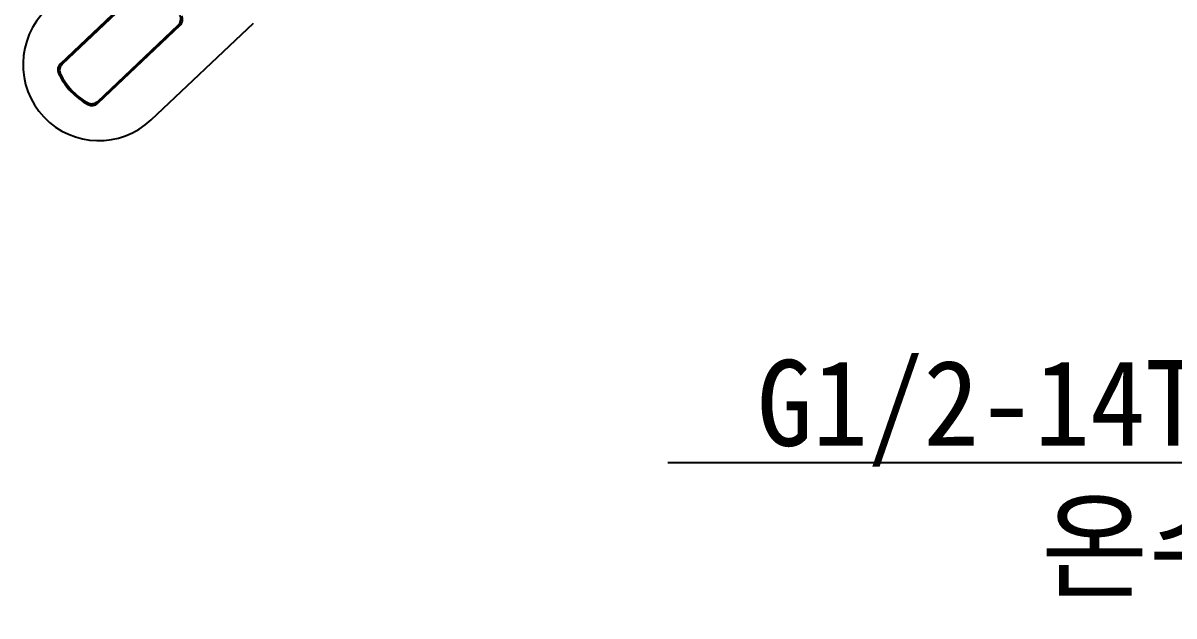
# Model space of a CAD drawing. Extents: x 0 to 1128, y 0 to 827.
# Drawn here: x 609.4 to 743.5, y 312.5 to 381.6 of the extents above; entities that cross this region are included whole.
import ezdxf
from ezdxf import colors
from ezdxf.entities.mleader import LeaderData, LeaderLine
from ezdxf.math import Vec2, Vec3

# ---------------------------------------------------------------- set-up
doc = ezdxf.new("R2010")
doc.units = 0
doc.header["$LTSCALE"] = 10
doc.header["$MEASUREMENT"] = 0
doc.linetypes.add('ACAD_ISO08W100', pattern=[36, 24, -3, 6, -3])
doc.layers.get('0').update_dxf_attribs({"linetype": 'CONTINUOUS'})
doc.layers.add('1', color=7, linetype='ACAD_ISO08W100')
doc.styles.get("Standard").update_dxf_attribs({"font": 'GulimChe.ttf'})

msp = doc.modelspace()

# ---------------------------------------------------------------- linework, layer by layer
at = {"layer": '1', "color": 7, "linetype": 'Continuous'}
for p, q in [((613.78, 376.84), (623.32, 385.89)), ((623.35, 385.67), (613.99, 376.8)), ((618.12, 372.45), (627.48, 381.32)), ((627.69, 381.28), (618.14, 372.24)), ((624.35, 370.3), (636.25, 381.58)), ((627.69, 381.28), (627.48, 381.32)), ((613.78, 376.84), (613.99, 376.8)), ((618.12, 372.45), (618.14, 372.24))]:
    msp.add_line(p, q, dxfattribs=at)
for centre, radius, start, end in [((618.26, 376.72), 8.85, 133.4617, 313.4617), ((626.79, 382.05), 1, 313.4602, 26.2271), ((627, 382.01), 1, 313.4493, 25.1707), ((614.46, 376.12), 1, 133.4493, 205.1707), ((614.68, 376.08), 1, 133.4602, 206.2271), ((620.73, 379.06), 7.92, 205.1583, 241.7652), ((620.73, 379.06), 7.75, 206.2255, 240.698), ((617.43, 373.18), 1, 240.6964, 313.4633), ((617.46, 372.96), 1, 241.7527, 313.4742)]:
    msp.add_arc(centre, radius, start, end, dxfattribs=at)
for points, knots in [([(613.78, 375.64), (613.76, 375.64), (613.73, 375.65), (613.68, 375.66), (613.63, 375.67), (613.59, 375.69), (613.56, 375.69)], [0, 0, 0, 0, 0.258245, 0.441632, 0.61774, 1, 1, 1, 1]), ([(616.98, 372.08), (616.98, 372.1), (616.97, 372.13), (616.96, 372.18), (616.96, 372.23), (616.95, 372.28), (616.94, 372.3)], [0, 0, 0, 0, 0.257884, 0.441571, 0.617617, 1, 1, 1, 1])]:
    msp.add_open_spline(points, degree=3, knots=knots, dxfattribs=at)

# ---------------------------------------------------------------- leaders
at = {"ltscale": 0.5}
ml = msp.add_multileader_mtext('Standard', dxfattribs=at)
ml.set_content('G1/2-14TH\\P온수', color=256)
ml.set_leader_properties(color=5)
ml.build(insert=Vec2(0, 0))
ml.multileader.update_dxf_attribs({"text_left_attachment_type": 6, "text_right_attachment_type": 6, "dogleg_length": 0.36, "arrow_head_size": 5})
ctx = ml.context
ctx.base_point, ctx.char_height, ctx.arrow_head_size, ctx.landing_gap_size, ctx.plane_origin = Vec3(692.76, 330.32), 10, 5, 0.09, Vec3(677.23, 276.88)
ctx.left_attachment, ctx.right_attachment, ctx.text_align_type = 6, 6, 2
notes = []
notes.append((ctx, [(1, (1, 1, 0), (753.53, 330.32), (-1, 0), 0.36, [(0, [(771.23, 379.03)], 0, [])])]))
ctx.mtext.insert, ctx.mtext.alignment, ctx.mtext.flow_direction = Vec3(753.08, 342.32), 3, 5
for ctx, leaders in notes:
    for number, flags, end, landing, length, lines in leaders:
        leader = LeaderData()
        leader.index, (leader.has_last_leader_line, leader.has_dogleg_vector, leader.attachment_direction) = number, flags
        leader.last_leader_point, leader.dogleg_vector, leader.dogleg_length = Vec3(end), Vec3(landing), length
        for number, points, colour, breaks in lines:
            line = LeaderLine()
            line.index, line.vertices, line.color, line.breaks = number, Vec3.list(points), colors.encode_raw_color(colour), breaks
            leader.lines.append(line)
        ctx.leaders.append(leader)

doc.saveas('drawing.dxf')
